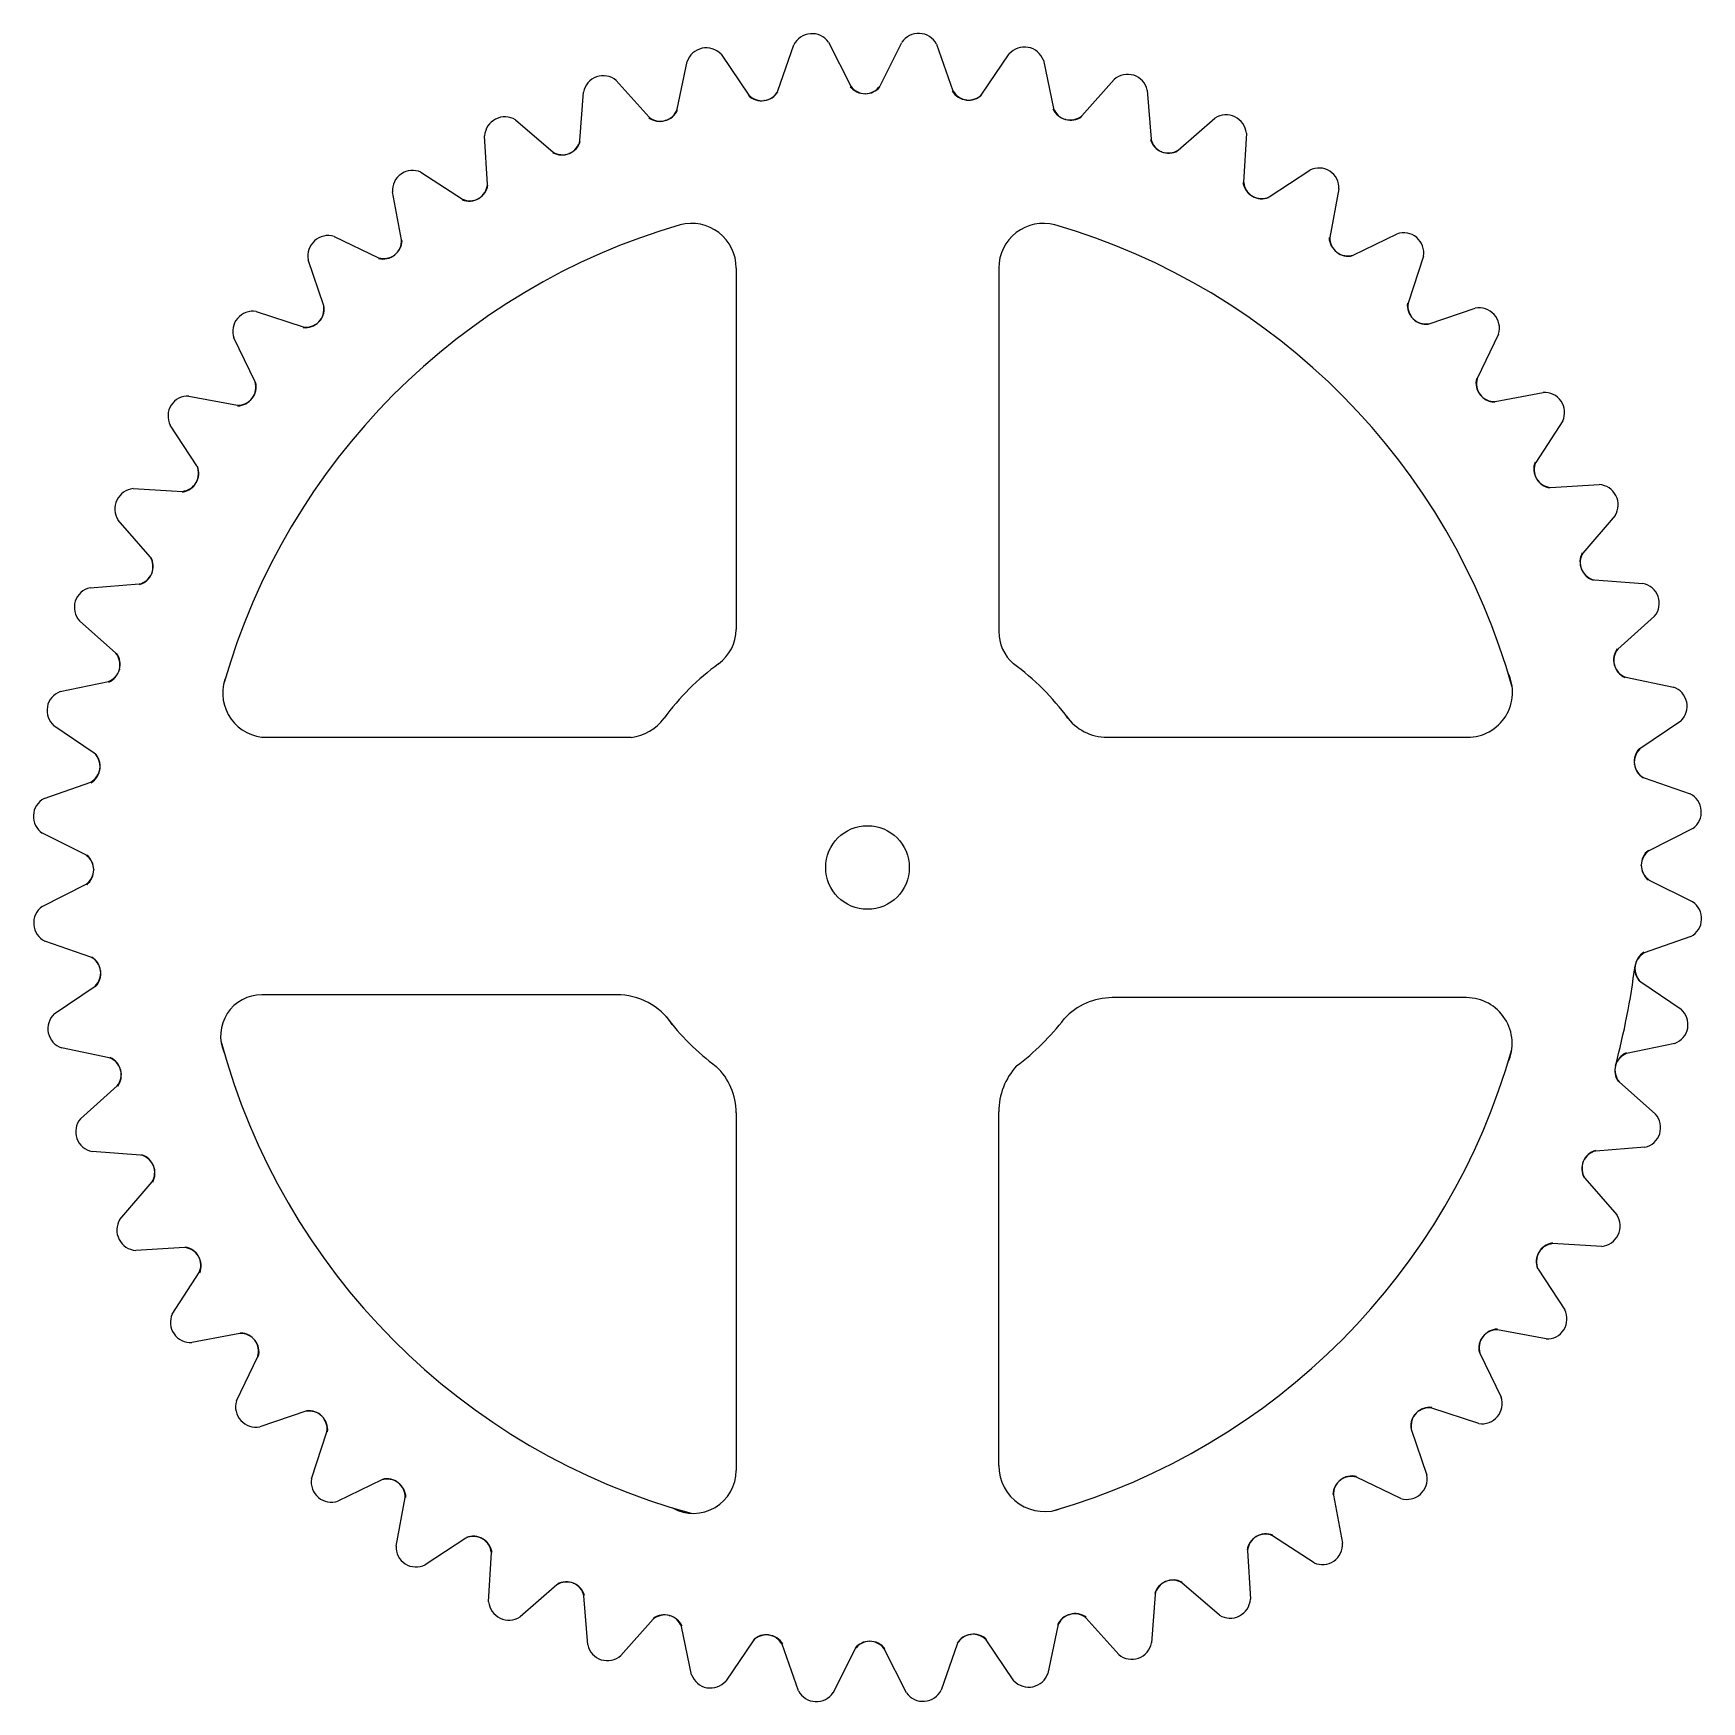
# Model space of a CAD drawing. Header units: millimetres. Extents: x -1406 to -409, y -508 to 489.
import ezdxf

# ---------------------------------------------------------------- set-up
doc = ezdxf.new("R2010")
doc.units = ezdxf.units.MM
doc.header["$MEASUREMENT"] = 0

msp = doc.modelspace()

# ---------------------------------------------------------------- linework, layer by layer
for p, q in [((-961.27, 454.66), (-951.76, 482.2)), ((-931.06, 483.87), (-917.7, 457.49)), ((-900.21, 457.67), (-887.18, 483.74)), ((-866.44, 482.7), (-856.64, 454.8)), ((-1021.42, 443.69), (-1015.58, 472.24)), ((-995.27, 476.6), (-978.59, 452.19)), ((-839.28, 452.7), (-822.96, 476.84)), ((-802.53, 473.1), (-796.46, 444.16)), ((-1057.99, 461.01), (-1038.26, 438.99)), ((-779.52, 439.81), (-760.19, 461.62)), ((-1079.61, 424.97), (-1077.55, 454.04)), ((-740.42, 455.24), (-738.18, 425.76)), ((-1118.13, 437.37), (-1095.7, 418.11)), ((-721.95, 419.23), (-699.94, 438.33)), ((-681.18, 429.43), (-682.8, 399.91)), ((-1134.87, 398.82), (-1136.62, 427.91)), ((-1174.68, 406.08), (-1149.92, 389.91)), ((-667.56, 391.32), (-643.24, 407.38)), ((-1186.24, 365.67), (-1191.77, 394.28)), ((-625.81, 396.1), (-631.27, 367.05)), ((-617.28, 356.54), (-591.08, 369.29)), ((-1226.66, 367.68), (-1200, 354.88)), ((-1232.84, 326.1), (-1242.06, 353.75)), ((-575.26, 355.84), (-584.47, 327.74)), ((-986.21, 348.81), (-986.21, 132.76)), ((-829.21, 348.81), (-829.21, 131.49)), ((-1273.18, 322.82), (-1245.08, 313.61)), ((-571.97, 315.5), (-544.33, 324.72)), ((-530.4, 309.32), (-543.2, 282.66)), ((-1273.88, 280.79), (-1286.63, 307)), ((-1313.44, 272.27), (-1284.39, 266.81)), ((-532.41, 268.9), (-503.79, 274.43)), ((-1308.66, 230.51), (-1324.72, 254.83)), ((-492, 257.34), (-508.16, 232.58)), ((-1346.77, 216.9), (-1317.25, 215.28)), ((-499.26, 217.53), (-470.17, 219.28)), ((-460.71, 200.79), (-479.96, 178.36)), ((-1336.57, 176.12), (-1355.67, 198.14)), ((-1372.58, 157.65), (-1343.1, 159.9)), ((-473.1, 162.27), (-444.03, 160.21)), ((-437.06, 140.65), (-459.09, 120.92)), ((-1357.15, 118.56), (-1378.96, 137.89)), ((-1390.44, 95.54), (-1361.5, 101.62)), ((-454.38, 104.08), (-425.83, 98.24)), ((-1370.04, 58.8), (-1394.18, 75.12)), ((-421.48, 77.93), (-445.88, 61.25)), ((-1266.87, 68.2), (-1048.98, 68.2)), ((-764.36, 68.2), (-548.98, 68.2)), ((-1400.03, 31.63), (-1372.14, 41.43)), ((-443.42, 43.93), (-415.88, 34.42)), ((-1375.01, -2.14), (-1401.08, 10.89)), ((-414.21, 13.72), (-440.58, 0.36)), ((-1401.21, -32.98), (-1374.83, -19.62)), ((-440.4, -17.13), (-414.33, -30.16)), ((-1371.99, -63.2), (-1399.54, -53.68)), ((-415.38, -50.9), (-443.27, -60.7)), ((-445.38, -78.06), (-421.23, -94.38)), ((-1393.94, -97.19), (-1369.53, -80.51)), ((-1057.76, -85.7), (-1269.84, -85.7)), ((-549.58, -87.46), (-761.35, -87.46)), ((-1361.03, -123.34), (-1389.58, -117.5)), ((-424.98, -114.81), (-453.91, -120.88)), ((-458.26, -137.82), (-436.46, -157.15)), ((-1378.35, -159.91), (-1356.33, -140.18)), ((-986.21, -156.27), (-986.21, -370.22)), ((-829.21, -367.26), (-829.21, -155.67)), ((-1342.31, -181.54), (-1371.38, -179.48)), ((-442.84, -176.92), (-472.32, -179.16)), ((-1354.71, -220.06), (-1335.45, -197.62)), ((-478.84, -195.39), (-459.74, -217.4)), ((-1316.16, -236.79), (-1345.24, -238.54)), ((-468.65, -236.16), (-498.17, -234.54)), ((-1323.42, -276.6), (-1307.25, -251.85)), ((-506.76, -249.78), (-490.7, -274.09)), ((-1283.01, -288.16), (-1311.62, -293.7)), ((-501.97, -291.53), (-531.03, -286.07)), ((-1285.02, -328.58), (-1272.22, -301.93)), ((-541.53, -300.06), (-528.78, -326.26)), ((-1243.44, -334.77), (-1271.09, -343.99)), ((-542.24, -342.08), (-570.33, -332.87)), ((-1240.16, -375.1), (-1230.95, -347.01)), ((-582.57, -345.37), (-573.35, -373.01)), ((-1198.13, -375.81), (-1224.34, -388.56)), ((-588.76, -386.94), (-615.41, -374.14)), ((-1189.61, -415.37), (-1184.15, -386.31)), ((-629.18, -384.93), (-623.64, -413.55)), ((-1147.85, -410.58), (-1172.17, -426.64)), ((-680.55, -418.08), (-678.8, -447.17)), ((-640.74, -425.34), (-665.49, -409.18)), ((-1134.24, -448.69), (-1132.62, -419.17)), ((-1093.46, -438.5), (-1115.48, -457.6)), ((-697.28, -456.63), (-719.71, -437.38)), ((-1074.99, -474.5), (-1077.24, -445.02)), ((-735.8, -444.24), (-737.86, -473.31)), ((-757.43, -480.28), (-777.15, -458.25)), ((-1035.9, -459.08), (-1055.23, -480.88)), ((-1012.88, -492.36), (-1018.96, -463.43)), ((-794, -462.96), (-799.84, -491.51)), ((-976.14, -471.96), (-992.46, -496.11)), ((-948.97, -501.96), (-958.77, -474.07)), ((-915.2, -476.94), (-928.23, -503.01)), ((-884.36, -503.13), (-897.72, -476.76)), ((-854.14, -473.92), (-863.66, -501.46)), ((-820.14, -495.86), (-836.83, -471.46))]:
    msp.add_line(p, q)
msp.add_circle((-907.71, -9.63), 25)
for centre, radius, start, end in [((-940.9, 476.82), 12.11, 35.57441, 153.64689), ((-877.13, 477), 12.11, 28.07441, 146.14689), ((-1004.12, 468.33), 12.11, 43.07441, 161.14689), ((-813.87, 468.84), 12.11, 20.57441, 138.64689), ((-1065.68, 451.66), 12.11, 50.57441, 168.64689), ((-752.22, 452.5), 12.11, 13.07441, 131.14689), ((-971.13, 459.98), 11.2, 226.21825, 331.59964), ((-970.7, 459.78), 10.94, 223.88308, 328.91351), ((-907.71, -9.63), 462.68, 97.64319, 97.69095), ((-909.29, 464.24), 11.2, 218.71825, 324.09964), ((-908.89, 463.98), 10.94, 216.38308, 321.41351), ((-907.71, -9.63), 462.68, 90.14319, 90.19095), ((-847.42, 460.4), 11.2, 211.21825, 316.59964), ((-847.06, 460.09), 10.94, 208.88308, 313.91351), ((-907.71, -9.63), 462.68, 82.64319, 82.69095), ((-1124.54, 427.09), 12.11, 58.07441, 176.14689), ((-1031.88, 447.69), 11.2, 233.71825, 339.09964), ((-1031.43, 447.54), 10.94, 231.38308, 336.41351), ((-786.58, 448.51), 11.2, 203.71825, 309.09964), ((-786.27, 448.15), 10.94, 201.38308, 306.41351), ((-693.23, 428.25), 12.11, 5.57441, 123.64689), ((-907.71, -9.63), 462.68, 105.14319, 105.19095), ((-907.71, -9.63), 462.68, 75.14319, 75.19095), ((-1090.51, 427.57), 11.2, 241.21825, 346.59964), ((-1090.05, 427.48), 10.94, 238.88308, 343.91351), ((-727.82, 428.78), 11.2, 196.21825, 301.59964), ((-727.56, 428.38), 10.94, 193.88308, 298.91351), ((-907.71, -9.63), 462.68, 112.64319, 112.69095), ((-907.71, -9.63), 462.68, 67.64319, 67.69095), ((-1179.69, 395.05), 12.11, 65.57441, 183.64689), ((-672.14, 401.55), 11.2, 188.71825, 294.09964), ((-671.92, 401.12), 10.94, 186.38308, 291.41351), ((-637.91, 396.51), 12.11, -1.92559, 116.14689), ((-1146.01, 399.97), 11.2, 248.71825, 354.09964), ((-1145.54, 399.94), 10.94, 246.38308, 351.41351), ((-907.71, -9.63), 462.68, 120.14319, 120.19095), ((-907.71, -9.63), 462.68, 60.14319, 60.19095), ((-907.71, -9.63), 400.28, 106.24664, 163.96501), ((-1012.93, 348.81), 26.72, 0, 104.66781), ((-802.49, 348.81), 26.72, 75.33219, 180), ((-907.71, -9.63), 400.28, 15.6216, 73.75336), ((-587.2, 357.82), 12.11, -9.42559, 108.64689), ((-1230.18, 356.09), 12.11, 73.07441, 191.14689), ((-1197.44, 365.36), 11.2, -103.78175, 1.59964), ((-1196.97, 365.39), 10.94, 253.88308, 358.91351), ((-620.48, 367.28), 11.2, 181.21825, 286.59964), ((-620.33, 366.83), 10.94, 178.88308, 283.91351), ((-907.71, -9.63), 462.68, 127.64319, 127.69095), ((-907.71, -9.63), 462.68, 52.64319, 52.69095), ((-1275.16, 310.87), 12.11, 80.57441, 198.64689), ((-1243.91, 324.33), 11.2, -96.28175, 9.09964), ((-1243.44, 324.43), 10.94, -98.61692, 6.41351), ((-573.74, 326.57), 11.2, 173.71825, 279.09964), ((-573.65, 326.1), 10.94, 171.38308, 276.41351), ((-541.98, 312.84), 12.11, -16.92559, 101.14689), ((-907.71, -9.63), 462.68, 135.14319, 135.19095), ((-907.71, -9.63), 462.68, 45.14319, 45.19095), ((-1284.17, 277.75), 10.94, -91.11692, 13.91351), ((-1284.62, 277.59), 11.2, -88.78175, 16.59964), ((-532.72, 280.1), 11.2, 166.21825, 271.59964), ((-532.68, 279.63), 10.94, 163.88308, 268.91351), ((-1313.85, 260.17), 12.11, 88.07441, 206.14689), ((-907.71, -9.63), 462.68, 142.64319, 142.69095), ((-907.71, -9.63), 462.68, 37.64319, 37.69095), ((-503.02, 262.35), 12.11, -24.42559, 93.64689), ((-1318.46, 226.15), 10.94, -83.61692, 21.41351), ((-1318.89, 225.94), 11.2, -81.28175, 24.09964), ((-498.11, 228.67), 11.2, 158.71825, 264.09964), ((-498.14, 228.2), 10.94, 156.38308, 261.41351), ((-907.71, -9.63), 462.68, 150.14319, 150.19095), ((-907.71, -9.63), 462.68, 30.14319, 30.19095), ((-1345.59, 204.85), 12.11, 95.57441, 213.64689), ((-470.98, 207.2), 12.11, -31.92559, 86.14689), ((-1345.72, 170.52), 10.94, -76.11692, 28.91351), ((-1346.12, 170.25), 11.2, -73.78175, 31.59964), ((-470.51, 173.17), 11.2, 151.21825, 256.59964), ((-470.6, 172.71), 10.94, 148.88308, 253.91351), ((-907.71, -9.63), 462.68, 157.64319, 157.69095), ((-907.71, -9.63), 462.68, 22.64319, 22.69095), ((-446.42, 148.34), 12.11, -39.42559, 78.64689), ((-1369.84, 145.86), 12.11, 103.07441, 221.14689), ((-1011.84, 132.88), 25.63, 306.09217, 359.72334), ((-803.55, 131.49), 25.65, 180, 228.83915), ((-450.39, 114.54), 11.2, 143.71825, 249.09964), ((-450.54, 114.09), 10.94, 141.38308, 246.41351), ((-1365.49, 111.81), 10.94, -68.61692, 36.41351), ((-1365.85, 111.49), 11.2, -66.28175, 39.09964), ((-908.59, -8.75), 149.64, 126.09217, 143.81189), ((-908.59, -8.75), 149.64, 36.21898, 53.90783), ((-907.71, -9.63), 462.68, 15.14319, 15.19095), ((-907.71, -9.63), 462.68, 165.14319, 165.19095), ((-1266.87, 94.53), 26.33, 161.7349, 270), ((-548.98, 95.13), 26.93, -90, 26.10961), ((-1386.18, 84.21), 12.11, 110.57441, 228.64689), ((-429.75, 86.78), 12.11, -46.92559, 71.14689), ((-764.36, 98), 29.8, 215.059, 270), ((-1052.2, 96.31), 28.3, 276.53687, 323.81189), ((-438.09, 53.79), 11.2, 136.21825, 241.59964), ((-438.3, 53.36), 10.94, 133.88308, 238.91351), ((-1377.43, 51.01), 10.94, -61.11692, 43.91351), ((-1377.74, 50.66), 11.2, -58.78175, 46.59964), ((-907.71, -9.63), 462.68, 7.64319, 7.69095), ((-907.71, -9.63), 462.68, 172.64319, 172.69095), ((-1394.34, 20.95), 12.11, 118.07441, 236.14689), ((-421.25, 23.57), 12.11, -54.42559, 63.64689), ((-433.83, -8.05), 11.2, 128.71825, 234.09964), ((-434.09, -8.45), 10.94, 126.38308, 231.41351), ((-1381.58, -11.21), 11.2, -51.28175, 54.09964), ((-1381.32, -10.82), 10.94, -53.61692, 51.41351), ((-907.71, -9.63), 462.68, 0.14319, 0.19095), ((-907.71, -9.63), 462.68, 180.14319, 180.19095), ((-1394.16, -42.83), 12.11, 125.57441, 243.64689), ((-421.08, -40.21), 12.11, -61.92559, 56.14689), ((-1377.32, -73.05), 11.2, -43.78175, 61.59964), ((-1377.12, -72.62), 10.94, -46.11692, 58.91351), ((-907.71, -9.63), 462.68, 345.14319, 352.69095), ((-437.99, -70.28), 10.94, 118.88308, 223.91351), ((-437.68, -69.92), 11.2, 121.21825, 226.59964), ((-907.71, -9.63), 462.68, 187.64319, 187.69095), ((-1269.84, -110.36), 24.66, 90, 204.09965), ((-1057.76, -125.82), 40.12, 33.91014, 90), ((-761.35, -126.41), 38.95, 90, 137.43816), ((-549.58, -114.78), 27.32, -24.83515, 90), ((-1385.67, -106.04), 12.11, 133.07441, 251.14689), ((-908.59, -8.75), 149.64, 216.99494, 233.23014), ((-429.23, -103.47), 12.11, -69.42559, 48.64689), ((-908.59, -8.75), 149.64, 306.9907, 322.39416), ((-907.71, -9.63), 400.28, 195.01828, 254.72117), ((-907.71, -9.63), 400.28, 286.07826, 344.21422), ((-1365.03, -133.81), 11.2, -36.28175, 69.09964), ((-1364.88, -133.36), 10.94, -38.61692, 66.41351), ((-1024.17, -156.27), 37.96, 0, 46.76337), ((-788.66, -155.67), 40.55, 137.49561, 180), ((-449.92, -131.07), 10.94, 111.38308, 216.41351), ((-449.57, -130.75), 11.2, 113.71825, 219.09964), ((-907.71, -9.63), 462.68, 195.14319, 195.19095), ((-445.58, -165.12), 12.11, -76.92559, 41.14689), ((-1369, -167.6), 12.11, 140.57441, 258.64689), ((-469.69, -189.78), 10.94, 103.88308, 208.91351), ((-469.3, -189.52), 11.2, 106.21825, 211.59964), ((-1344.91, -192.44), 11.2, -28.78175, 76.59964), ((-1344.82, -191.97), 10.94, -31.11692, 73.91351), ((-907.71, -9.63), 462.68, 202.64319, 202.69095), ((-907.71, -9.63), 462.68, 337.64319, 337.69095), ((-469.82, -224.11), 12.11, -84.42559, 33.64689), ((-1344.43, -226.46), 12.11, 148.07441, 266.14689), ((-1317.31, -247.94), 11.2, -21.28175, 84.09964), ((-1317.28, -247.46), 10.94, -23.61692, 81.41351), ((-496.95, -245.41), 10.94, 96.38308, 201.41351), ((-496.53, -245.2), 11.2, 98.71825, 204.09964), ((-907.71, -9.63), 462.68, 210.14319, 210.19095), ((-907.71, -9.63), 462.68, 330.14319, 330.19095), ((-1312.39, -281.61), 12.11, 155.57441, 273.64689), ((-501.57, -279.43), 12.11, -91.92559, 26.14689), ((-1282.7, -299.36), 11.2, -13.78175, 91.59964), ((-1282.73, -298.89), 10.94, -16.11692, 88.91351), ((-531.24, -297.01), 10.94, 88.88308, 193.91351), ((-530.8, -296.86), 11.2, 91.21825, 196.59964), ((-907.71, -9.63), 462.68, 217.64319, 217.69095), ((-907.71, -9.63), 462.68, 322.64319, 322.69095), ((-1273.43, -332.11), 12.11, 163.07441, 281.14689), ((-540.26, -330.13), 12.11, -99.42559, 18.64689), ((-1241.67, -345.83), 11.2, -6.28175, 99.09964), ((-1241.77, -345.37), 10.94, -8.61692, 96.41351), ((-907.71, -9.63), 462.68, 225.14319, 225.19095), ((-571.97, -343.69), 10.94, 81.38308, 186.41351), ((-571.51, -343.6), 11.2, 83.71825, 189.09964), ((-907.71, -9.63), 462.68, 315.14319, 315.19095), ((-801.77, -367.26), 27.44, 180, 292.67527), ((-1228.21, -377.08), 12.11, 170.57441, 288.64689), ((-1194.93, -386.54), 11.2, 1.21825, 106.59964), ((-1195.09, -386.1), 10.94, -1.11692, 103.91351), ((-907.71, -9.63), 462.68, 232.64319, 232.69095), ((-1011.79, -370.22), 25.58, -119.07457, 0), ((-618.45, -384.66), 10.94, 73.88308, 178.91351), ((-617.98, -384.62), 11.2, 76.21825, 181.59964), ((-907.71, -9.63), 462.68, 307.64319, 307.69095), ((-585.23, -375.35), 12.11, -106.92559, 11.14689), ((-669.87, -419.2), 10.94, 66.38308, 171.41351), ((-669.4, -419.23), 11.2, 68.71825, 174.09964), ((-1177.51, -415.77), 12.11, 178.07441, 296.14689), ((-1143.28, -420.81), 11.2, 8.71825, 114.09964), ((-1143.49, -420.39), 10.94, 6.38308, 111.41351), ((-907.71, -9.63), 462.68, 240.14319, 240.19095), ((-907.71, -9.63), 462.68, 300.14319, 300.19095), ((-635.73, -414.32), 12.11, -114.42559, 3.64689), ((-1087.59, -448.04), 11.2, 16.21825, 121.59964), ((-1087.86, -447.65), 10.94, 13.88308, 118.91351), ((-907.71, -9.63), 462.68, 247.64319, 247.69095), ((-725.37, -446.74), 10.94, 58.88308, 163.91351), ((-724.9, -446.83), 11.2, 61.21825, 166.59964), ((-907.71, -9.63), 462.68, 292.64319, 292.69095), ((-1122.19, -447.51), 12.11, 185.57441, 303.64689), ((-690.88, -446.36), 12.11, 238.07441, 356.14689), ((-1028.83, -467.77), 11.2, 23.71825, 129.09964), ((-1029.15, -467.42), 10.94, 21.38308, 126.41351), ((-907.71, -9.63), 462.68, 255.14319, 255.19095), ((-783.98, -466.8), 10.94, 51.38308, 156.41351), ((-783.53, -466.95), 11.2, 53.71825, 159.09964), ((-907.71, -9.63), 462.68, 285.14319, 285.19095), ((-968, -479.66), 11.2, 31.21825, 136.59964), ((-968.35, -479.35), 10.94, 28.88308, 133.91351), ((-907.71, -9.63), 462.68, 262.64319, 262.69095), ((-844.29, -479.25), 11.2, 46.21825, 151.59964), ((-844.71, -479.04), 10.94, 43.88308, 148.91351), ((-907.71, -9.63), 462.68, 277.64319, 277.69095), ((-1063.2, -471.76), 12.11, 193.07441, 311.14689), ((-906.13, -483.51), 11.2, 38.71825, 144.09964), ((-906.52, -483.25), 10.94, 36.38308, 141.41351), ((-907.71, -9.63), 462.68, 270.14319, 270.19095), ((-749.74, -470.92), 12.11, 230.57441, 348.64689), ((-1001.55, -488.11), 12.11, 200.57441, 318.64689), ((-811.3, -487.59), 12.11, 223.07441, 341.14689), ((-938.29, -496.26), 12.11, 208.07441, 326.14689), ((-874.51, -496.09), 12.11, 215.57441, 333.64689)]:
    msp.add_arc(centre, radius, start, end)

doc.saveas('drawing.dxf')
